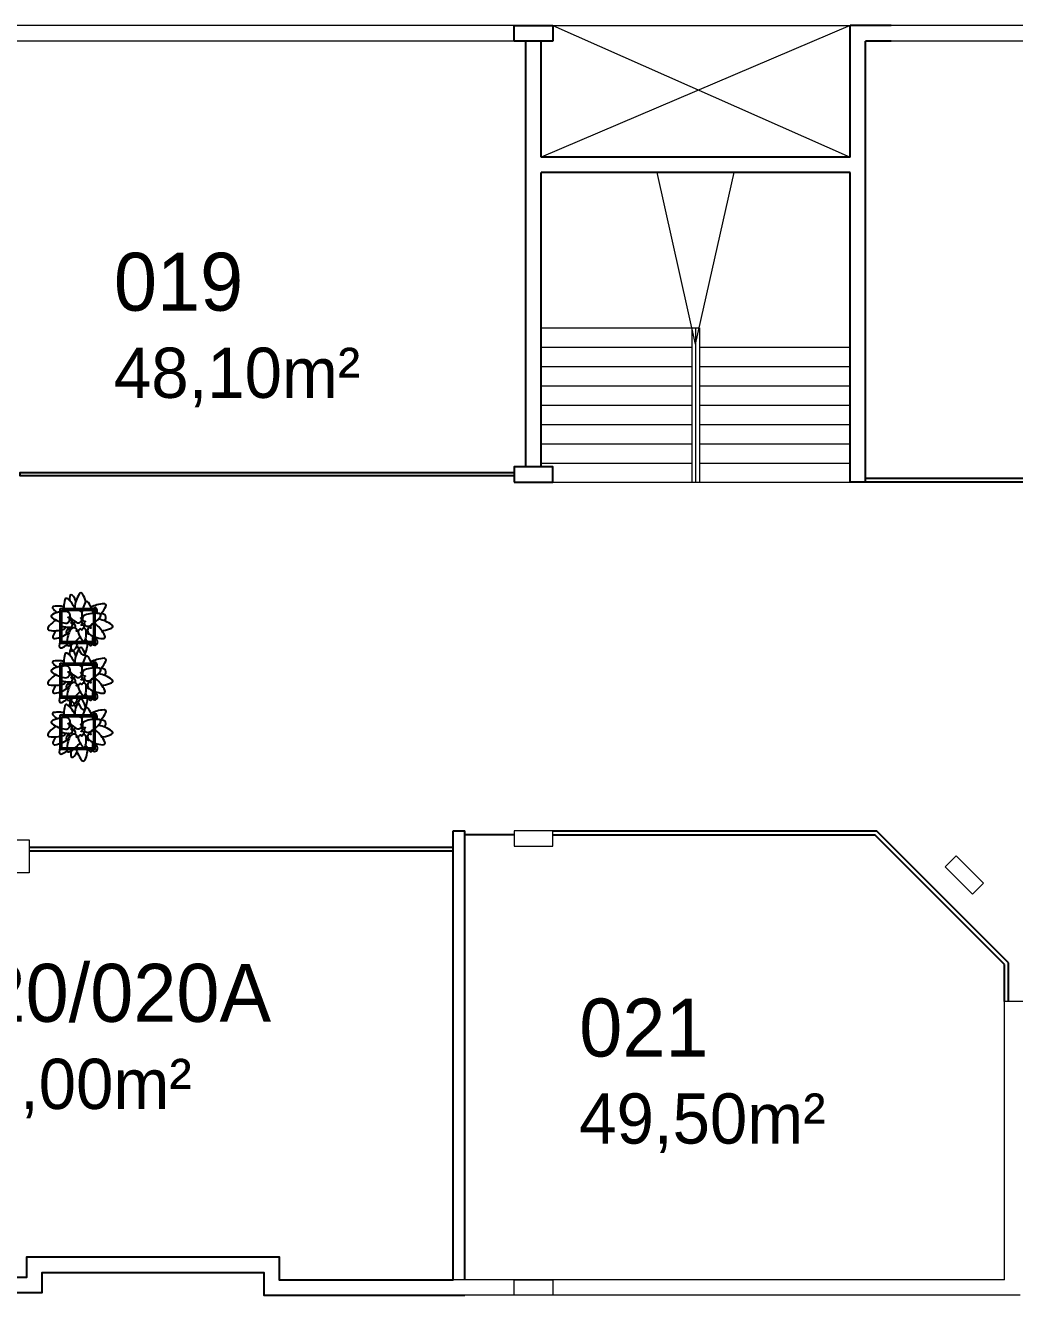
# Model space of a CAD drawing. Extents: x 741 to 1339, y 725 to 848.
# Drawn here: x 1002.44 to 1015.24, y 783.18 to 799.81 of the extents above; entities that cross this region are included whole.
import ezdxf

# ---------------------------------------------------------------- set-up
doc = ezdxf.new("R2010")
doc.units = 0
doc.header["$MEASUREMENT"] = 0
doc.layers.get('0').update_dxf_attribs({"linetype": 'CONTINUOUS'})
for name, color, linetype in [('arbres', 82, 'CONTINUOUS'), ('Lay Out', 31, 'CONTINUOUS'), ('PAREDES', 7, 'CONTINUOUS'), ('Plantas', 7, 'CONTINUOUS'), ('Textos', 7, 'CONTINUOUS')]:
    doc.layers.add(name, color=color, linetype=linetype)
doc.styles.add('PADRAO MK', font='AVGARDN.TTF')

# ---------------------------------------------------------------- blocks, each defined once
blk = doc.blocks.new('plante')
for points in [[(72.79, 204.545, 0.04545), (72.742, 204.641, 0.063866), (72.617, 204.793, 0.292771), (72.572, 204.802, 0.240195), (72.545, 204.772, 0.054013), (72.522, 204.605, 0.040879), (72.527, 204.504, 0.19303)], [(73.031, 204.723, 0.001671), (73.03, 204.727, 0.063866), (72.955, 204.909, 0.292771), (72.914, 204.931, 0.240195), (72.88, 204.91, 0.054013), (72.809, 204.757, 0.067812), (72.777, 204.592, 0.15321), (72.789, 204.545, 0.184104)], [(72.522, 204.606, 0.0531), (72.508, 204.612, 0.054582), (72.422, 204.626, 0.063866), (72.288, 204.617, 0.292771), (72.265, 204.595, 0.240195), (72.271, 204.568, 0.054013), (72.355, 204.489, 0.013423), (72.374, 204.476, 0.19303)], [(72.524, 204.504, 0.071376), (72.518, 204.507, -0.403393), (72.516, 204.512, -0.451118), (72.521, 204.514, 0.062223), (72.526, 204.512, 0.345182)], [(72.945, 204.49, 0.028307), (72.935, 204.495, 0.054582), (72.814, 204.539, 0.063866), (72.619, 204.562, 0.292771), (72.58, 204.536, 0.189818), (72.579, 204.504, 0.054013)], [(72.895, 204.513, 0.053155), (72.902, 204.521, 0.148548), (72.908, 204.538, -0.403393), (72.914, 204.544, -0.451118), (72.919, 204.538, 0.156882), (72.922, 204.519, 0.345182)], [(72.922, 204.519, 0.185959), (72.946, 204.498, 0.210784)], [(73.201, 204.458, 0.034436), (73.18, 204.536, 0.063866), (73.092, 204.712, 0.292771), (73.05, 204.731, 0.240195), (73.017, 204.708, 0.054013), (72.957, 204.55, 0.067812), (72.937, 204.384, 0.157901), (72.954, 204.336, 0.184104)], [(73.37, 204.435, 0.011425), (73.388, 204.455, 0.063866), (73.496, 204.619, 0.292771), (73.491, 204.665, 0.240195), (73.454, 204.681, 0.054013), (73.288, 204.653, 0.058262), (73.155, 204.599, 0.19303)], [(72.342, 204.303, 0.021598), (72.3, 204.274, 0.063866), (72.161, 204.136, 0.292771), (72.156, 204.089, 0.240195), (72.189, 204.066, 0.054013), (72.357, 204.059, 0.067812), (72.521, 204.092, 0.19303), (72.567, 204.132, 0.026426), (72.571, 204.142, 0.274896)], [(72.478, 204.249, 0.020799), (72.443, 204.223, 0.292771), (72.434, 204.192, 0.240195), (72.452, 204.172, 0.054013), (72.563, 204.143, 0.067812), (72.678, 204.141, 0.19303), (72.714, 204.161, 0.184104), (72.729, 204.206, 0.274896), (72.711, 204.234, 0.148548), (72.698, 204.236, -0.403393), (72.694, 204.239, -0.451118), (72.697, 204.243, 0.156882), (72.709, 204.248, 0.345182)], [(72.711, 204.247, 0.345182), (72.687, 204.296, 0.074488), (72.658, 204.305, 0.134063)], [(72.709, 204.248, 0.345182), (72.718, 204.284, 0.210784), (72.676, 204.322, 0.062802), (72.659, 204.325, 0.054582)], [(72.661, 204.384, 0.010005), (72.682, 204.36, 0.067812), (72.81, 204.253, 0.19303), (72.87, 204.242, 0.184104), (72.929, 204.28, 0.274896), (72.934, 204.328, 0.148548), (72.921, 204.342, -0.403393), (72.919, 204.349, -0.451118), (72.927, 204.351, 0.156882), (72.945, 204.345, 0.345182)], [(72.787, 204.118, 0.110066), (72.795, 204.152, 0.184104), (72.771, 204.217, 0.274896), (72.725, 204.232, 0.148548), (72.709, 204.223, -0.403393), (72.701, 204.223, -0.451118), (72.701, 204.23, 0.156882), (72.711, 204.247, 0.345182)], [(72.793, 204.264, 0.035181), (72.728, 204.214, 0.063866)], [(72.946, 204.205, 0.345182), (72.941, 204.259, 0.05591), (72.924, 204.274, 0.134063)], [(72.997, 204.106, 0.130012), (72.992, 204.156, 0.274896), (72.954, 204.186, 0.148548), (72.936, 204.183, -0.403393), (72.928, 204.185, -0.451118), (72.931, 204.193, 0.156882), (72.946, 204.205, 0.345182)], [(72.945, 204.345, 0.055461), (72.954, 204.346, 0.210784)], [(73.229, 204.238, 0.132605), (73.237, 204.215, 0.148548)], [(73.405, 204.054, 0.014908), (73.44, 204.059, 0.063866), (73.628, 204.117, 0.292771), (73.653, 204.156, 0.240195), (73.635, 204.191, 0.054013), (73.489, 204.276, 0.067812), (73.328, 204.322, 0.031841), (73.318, 204.323, 0.184104)], [(72.329, 204.058, 0.045169), (72.273, 203.93, 0.292771), (72.284, 203.885, 0.240195), (72.322, 203.874, 0.054013), (72.483, 203.923, 0.067812), (72.627, 204.009, 0.19303), (72.657, 204.062, 0.184104), (72.641, 204.129, 0.063815), (72.633, 204.138, 0.148548)], [(72.459, 203.913, 0.006936), (72.454, 203.898, 0.063866), (72.418, 203.704, 0.292771), (72.44, 203.664, 0.240195), (72.48, 203.663, 0.044006), (72.598, 203.734, 0.067812)], [(72.457, 204.074, 0.033567), (72.43, 203.974, 0.292771), (72.447, 203.931, 0.101373), (72.463, 203.923, 0.052674)], [(72.655, 204.139, 0.037074), (72.588, 204.047, 0.292771), (72.588, 204, 0.240195), (72.623, 203.981, 0.003063), (72.633, 203.98, 0.02843)], [(72.822, 204.072, 0.345182), (72.79, 204.117, 0.210784), (72.708, 204.106, 0.134063), (72.671, 204.068, 0.054582), (72.623, 203.949, 0.063866), (72.593, 203.755, 0.292771), (72.617, 203.715, 0.240195), (72.657, 203.716, 0.054013), (72.797, 203.81, 0.060259), (72.898, 203.92, 0.19303)], [(72.654, 204.034, 0.041626), (72.651, 204.04, 0.210784)], [(72.863, 204.064, 0.132251), (72.839, 204.061, 0.148548), (72.824, 204.049, -0.403393), (72.817, 204.047, -0.451118), (72.815, 204.055, 0.156882), (72.822, 204.072, 0.345182)], [(73.028, 203.867, 0.023406), (73.045, 203.833, 0.063866), (73.123, 203.724, 0.292771), (73.154, 203.716, 0.240195), (73.173, 203.735, 0.054013), (73.196, 203.848, 0.04914), (73.196, 203.931, 0.19303)], [(73.084, 203.989, 0.345182), (73.047, 203.995, 0.011348), (73.044, 203.994, 0.134063)], [(73.097, 203.991, 0.000712), (73.097, 203.991, 0.148548), (73.096, 203.978, -0.403393), (73.093, 203.974, -0.451118), (73.089, 203.977, 0.156882), (73.084, 203.989, 0.345182)], [(72.804, 203.816, 0.023524), (72.805, 203.807, 0.054582), (72.842, 203.684, 0.063866), (72.942, 203.514, 0.292771), (72.986, 203.499, 0.240195), (73.016, 203.525, 0.054013), (73.065, 203.686, 0.039654), (73.075, 203.784, 0.19303)]]:
    blk.add_lwpolyline(points, format="xyb")
for points in [[(72.646, 204.372, 0.345182), (72.671, 204.42, 0.210784), (72.624, 204.489, 0.134063), (72.574, 204.504, 0.054582), (72.446, 204.494, 0.063866), (72.259, 204.432, 0.292771), (72.235, 204.393, 0.240195), (72.253, 204.357, 0.054013), (72.401, 204.276, 0.067812), (72.563, 204.233, 0.19303), (72.621, 204.248, 0.184104), (72.659, 204.306, 0.274896), (72.643, 204.352, 0.148548), (72.626, 204.359, -0.403393), (72.621, 204.365, -0.451118), (72.627, 204.37, 0.156882)], [(73.001, 204.253, 0.345182), (73.002, 204.198, 0.210784), (73.076, 204.16, 0.134063), (73.128, 204.172, 0.054582), (73.235, 204.243, 0.063866), (73.369, 204.387, 0.292771), (73.371, 204.433, 0.240195), (73.337, 204.455, 0.054013), (73.169, 204.455, 0.067812), (73.006, 204.415, 0.19303), (72.962, 204.373, 0.184104), (72.958, 204.304, 0.274896), (72.994, 204.272, 0.148548), (73.012, 204.274, -0.403393), (73.02, 204.271, -0.451118), (73.016, 204.264, 0.156882)], [(73.125, 204.121, 0.345182), (73.079, 204.093, 0.210784), (73.085, 204.01, 0.134063), (73.121, 203.971, 0.054582), (73.237, 203.915, 0.063866), (73.429, 203.874, 0.292771), (73.47, 203.896, 0.240195), (73.472, 203.936, 0.054013), (73.385, 204.081, 0.067812), (73.268, 204.2, 0.19303), (73.209, 204.216, 0.184104), (73.148, 204.185, 0.274896), (73.138, 204.138, 0.148548), (73.149, 204.122, -0.403393), (73.15, 204.115, -0.451118), (73.143, 204.114, 0.156882)], [(72.93, 204.088, 0.345182), (72.893, 204.094, 0.210784), (72.858, 204.05, 0.134063), (72.858, 204.014, 0.054582), (72.891, 203.932, 0.063866), (72.969, 203.823, 0.292771), (73, 203.815, 0.240195), (73.019, 203.835, 0.054013), (73.042, 203.947, 0.067812), (73.038, 204.062, 0.19303), (73.016, 204.097, 0.184104), (72.97, 204.109, 0.274896), (72.944, 204.09, 0.148548), (72.942, 204.077, -0.403393), (72.939, 204.073, -0.451118), (72.935, 204.076, 0.156882)]]:
    blk.add_lwpolyline(points, format="xyb", close=True)
for centre, major_axis, ratio, start_param, end_param in [((72.764, 204.64), (-0.079, 0.244), 0.287965, 5.046264, 7.313787), ((73.234, 204.48), (-0.017, -0.111), 0.53395, 1.461052, 4.385302), ((73.391, 204.361), (-0.106, -0.01), 0.787652, 2.057326, 4.883511), ((73.21, 203.819), (-0.0697, 0.0826), 0.735824, 1.906126, 5.566001), ((72.79, 203.794), (-0.084, -0.207), 0.325403, 5.12013, 7.571725)]:
    blk.add_ellipse(centre, major_axis=major_axis, ratio=ratio, start_param=start_param, end_param=end_param)

msp = doc.modelspace()

# ---------------------------------------------------------------- linework, layer by layer
at = {"color": 1}
for p, q in [((1017.212, 793.95), (1013.312, 793.95)), ((1017.212, 793.9), (1013.312, 793.9)), ((1009.262, 789.39), (1013.452, 789.39)), ((1015.162, 787.68), (1013.452, 789.39)), ((1008.762, 789.34), (1008.123, 789.34)), ((1009.262, 789.34), (1013.431, 789.34)), ((1015.112, 787.659), (1013.431, 789.34)), ((1007.973, 789.175), (1002.483, 789.175)), ((1007.973, 789.125), (1002.483, 789.125)), ((1015.112, 787.18), (1015.112, 787.659)), ((1015.162, 787.18), (1015.162, 787.68))]:
    msp.add_line(p, q, dxfattribs=at)
msp.add_lwpolyline([(1008.762, 794.023), (1002.363, 794.023), (1002.363, 793.987), (1008.762, 793.987)], dxfattribs=at)
at = {"layer": 'Lay Out'}
for points in [[(1002.887, 792.265), (1003.337, 792.265), (1003.337, 791.815), (1002.887, 791.815), (1002.887, 792.265)], [(1002.887, 791.558), (1003.337, 791.558), (1003.337, 791.108), (1002.887, 791.108), (1002.887, 791.558)], [(1002.887, 790.891), (1003.337, 790.891), (1003.337, 790.441), (1002.887, 790.441), (1002.887, 790.891)]]:
    msp.add_lwpolyline(points, dxfattribs=at)
for points in [[(1002.907, 792.245), (1003.317, 792.245), (1003.317, 791.835), (1002.907, 791.835)], [(1002.907, 791.538), (1003.317, 791.538), (1003.317, 791.128), (1002.907, 791.128)], [(1002.907, 790.871), (1003.317, 790.871), (1003.317, 790.461), (1002.907, 790.461)]]:
    msp.add_lwpolyline(points, close=True, dxfattribs=at)
at = {"layer": 'PAREDES', "color": 8, "lineweight": 0}
for p, q in [((1013.112, 799.81), (1009.112, 798.11)), ((1009.262, 799.81), (1013.112, 799.81)), ((1009.262, 799.81), (1013.112, 798.11)), ((1011.112, 795.69), (1010.612, 797.91)), ((1011.112, 795.69), (1011.612, 797.91)), ((1009.112, 795.9), (1011.112, 795.9)), ((1011.062, 795.9), (1011.062, 793.9)), ((1011.112, 795.9), (1011.162, 795.9)), ((1011.112, 795.9), (1011.112, 793.9)), ((1011.162, 795.9), (1011.162, 793.9)), ((1009.112, 795.65), (1011.062, 795.65)), ((1011.162, 795.65), (1013.113, 795.65)), ((1009.112, 795.4), (1011.062, 795.4)), ((1011.162, 795.4), (1013.113, 795.4)), ((1009.112, 795.15), (1011.062, 795.15)), ((1011.162, 795.15), (1013.113, 795.15)), ((1009.112, 794.9), (1011.062, 794.9)), ((1011.162, 794.9), (1013.113, 794.9)), ((1009.112, 794.65), (1011.062, 794.65)), ((1011.162, 794.65), (1013.113, 794.65)), ((1009.112, 794.4), (1011.062, 794.4)), ((1011.162, 794.4), (1013.113, 794.4)), ((1009.112, 794.15), (1011.062, 794.15)), ((1011.162, 794.15), (1013.113, 794.15)), ((1009.262, 793.9), (1013.113, 793.9))]:
    msp.add_line(p, q, dxfattribs=at)
at = {"layer": 'PAREDES', "color": 7, "lineweight": 0}
for p, q in [((1017.212, 799.81), (1013.112, 799.81)), ((1017.212, 799.61), (1013.312, 799.61)), ((1015.587, 787.18), (1015.112, 787.18)), ((1015.112, 783.58), (1015.112, 787.18)), ((1015.112, 783.58), (1007.973, 783.58)), ((1015.312, 783.38), (1008.123, 783.38))]:
    msp.add_line(p, q, dxfattribs=at)
for points in [[(1008.762, 789.19), (1009.262, 789.19), (1009.262, 789.39), (1008.762, 789.39)], [(1014.837, 788.711), (1014.484, 789.065), (1014.342, 788.924), (1014.696, 788.57)], [(1009.262, 783.38), (1008.762, 783.38), (1008.762, 783.58), (1009.262, 783.58)]]:
    msp.add_lwpolyline(points, close=True, dxfattribs=at)
at = {"layer": 'PAREDES', "lineweight": 0}
msp.add_lwpolyline([(1001.273, 789.275), (1002.483, 789.275), (1002.483, 788.845), (1001.273, 788.845), (1001.273, 789.275)], dxfattribs=at)
at = {"layer": 'Plantas', "lineweight": 0}
for p, q in [((1008.762, 799.81), (1000.887, 799.81)), ((1008.762, 799.61), (1000.887, 799.61))]:
    msp.add_line(p, q, dxfattribs=at)
at = {"layer": 'Plantas'}
for p, q in [((1008.762, 799.81), (1009.262, 799.81)), ((1008.762, 799.61), (1008.762, 799.81)), ((1009.262, 799.81), (1009.262, 799.61)), ((1013.112, 798.11), (1013.112, 799.81)), ((1013.644, 799.81), (1013.112, 799.81)), ((1009.262, 799.61), (1008.762, 799.61)), ((1008.912, 794.1), (1008.912, 799.61)), ((1009.112, 798.11), (1009.112, 799.61)), ((1013.312, 793.9), (1013.312, 799.61)), ((1013.644, 799.61), (1013.312, 799.61)), ((1013.112, 798.11), (1009.112, 798.11)), ((1013.112, 797.91), (1009.112, 797.91)), ((1009.112, 794.1), (1009.112, 797.91)), ((1013.112, 793.9), (1013.112, 797.91)), ((1008.762, 793.9), (1008.762, 793.9)), ((1013.312, 793.9), (1013.112, 793.9)), ((1007.973, 789.39), (1008.123, 789.39))]:
    msp.add_line(p, q, dxfattribs=at)
msp.add_lwpolyline([(1008.762, 793.9), (1009.262, 793.9), (1009.262, 794.1), (1008.762, 794.1)], close=True, dxfattribs=at)
for points in [[(997.743, 784.285), (997.743, 783.385), (1001.003, 783.385), (1001.003, 783.615), (1002.453, 783.615), (1002.453, 783.875), (1005.723, 783.875), (1005.723, 783.58), (1007.973, 783.58), (1007.973, 789.39)], [(1008.123, 783.58), (1008.123, 789.39)], [(995.033, 783.41), (995.033, 784.085), (997.543, 784.085), (997.543, 783.185), (1001.203, 783.185), (1001.203, 783.415), (1002.653, 783.415), (1002.653, 783.675), (1005.523, 783.675), (1005.523, 783.38), (1008.123, 783.38)]]:
    msp.add_lwpolyline(points, dxfattribs=at)
at = {"layer": 'Plantas', "lineweight": 0}
msp.add_lwpolyline([(1008.762, 789.19), (1009.262, 789.19), (1009.262, 789.39), (1008.762, 789.39)], close=True, dxfattribs=at)

# ---------------------------------------------------------------- block references
at = {"layer": 'arbres', "xscale": 0.5602632593814159, "yscale": 0.5602632593814159, "zscale": 0.5602632593814159}
for p in [(962.301, 677.654), (962.301, 676.947), (962.301, 676.28)]:
    msp.add_blockref('plante', p, dxfattribs=at)

# ---------------------------------------------------------------- texts
at = {"layer": 'Textos', "color": 2, "style": 'PADRAO MK'}
for s, height, p in [('019', 0.75, (1003.582, 796.121)), ('48,10m²', 0.65, (1003.582, 794.993)), ('020/020A', 0.75, (1001.323, 786.918)), ('021', 0.75, (1009.605, 786.469)), ('81,00m²', 0.65, (1001.4, 785.79)), ('49,50m²', 0.65, (1009.605, 785.342))]:
    msp.add_text(s, height=height, dxfattribs=at).set_placement(p)

doc.saveas('drawing.dxf')
